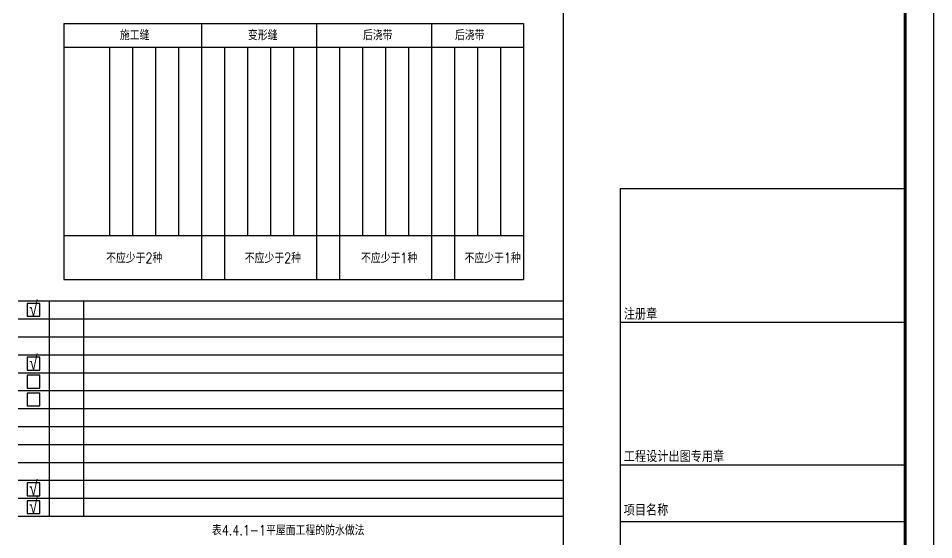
# Model space of a CAD drawing. Extents: x -446699 to 757189, y -606167 to -103070.
# Drawn here: x -394729 to -362596, y -523664 to -505354 of the extents above; entities that cross this region are included whole.
import ezdxf

# ---------------------------------------------------------------- set-up
doc = ezdxf.new("R2010")
doc.units = 0
doc.header["$LTSCALE"] = 1000
doc.header["$MEASUREMENT"] = 0
doc.linetypes.add('CONTINOUS', pattern=[0])
for name, color, linetype in [('14', 14, 'Continuous'), ('2', 2, 'Continuous'), ('PUB_TAB', 7, 'Continuous'), ('PUB_TEXT', 7, 'Continuous'), ('PUB_TITLE', 4, 'Continuous'), ('text', 7, 'Continuous'), ('辅助线', 8, 'CONTINOUS')]:
    doc.layers.add(name, color=color, linetype=linetype)
doc.styles.add('_HZTXT', font='txt.shx', dxfattribs={"width": 0.8, "bigfont": 'HZTXT.shx'})
doc.styles.add('HZ', font='txt', dxfattribs={"width": 0.8, "bigfont": 'hztxt'})
doc.styles.add('宋体', font='')
doc.styles.get('宋体').set_extended_font_data('宋体')

# ---------------------------------------------------------------- blocks, each defined once
blk = doc.blocks.new('YHYHHRR')
at = {"layer": '14', "color": 14}
for p, q in [((256875, 490950), (256881, 460850)), ((256875, 490950), (266875, 490950)), ((256881, 486250), (266881, 486250)), ((256881, 481250), (266881, 481250)), ((256881, 479250), (266881, 479250))]:
    blk.add_line(p, q, dxfattribs=at)
at = {"layer": '14', "color": 14, "style": '宋体', "width": 0.82}
for s, p in [('注册章', (257008, 486378)), ('工程设计出图专用章', (257008, 481378)), ('项目名称', (257004, 479495))]:
    blk.add_text(s, height=350, dxfattribs=at).set_placement(p)

msp = doc.modelspace()

# ---------------------------------------------------------------- linework, layer by layer
msp.add_lwpolyline([(-444196, -487854.5), (-375600.7, -487854.5), (-375600.7, -541404.5), (-444196, -541404.5)], close=True)
at = {"layer": '2'}
for p, q in [((-393629.5, -522838.9), (-393629.5, -515278.9)), ((-392429.5, -522838.9), (-392429.5, -515278.9))]:
    msp.add_line(p, q, dxfattribs=at)
at = {"layer": 'PUB_TAB'}
for p, q in [((-393135.2, -505531.4), (-376999.9, -505531.4)), ((-393135.2, -505531.4), (-393135.2, -514524.4)), ((-388303.9, -505531.4), (-388303.9, -514524.4)), ((-384266.8, -505531.4), (-384266.8, -514524.4)), ((-380229.6, -505531.4), (-380229.6, -514524.4)), ((-376999.9, -505531.4), (-376999.9, -514524.4)), ((-393135.2, -506369.2), (-376999.9, -506369.2)), ((-391533.6, -506369.2), (-391533.6, -512981.1)), ((-390726.2, -506369.2), (-390726.2, -512981.1)), ((-389918.8, -506369.2), (-389918.8, -512981.1)), ((-389111.4, -506369.2), (-389111.4, -512981.1)), ((-387496.5, -506369.2), (-387496.5, -514524.4)), ((-386689.1, -506369.2), (-386689.1, -512981.1)), ((-385881.6, -506369.2), (-385881.6, -512981.1)), ((-385074.2, -506369.2), (-385074.2, -512981.1)), ((-383459.4, -506369.2), (-383459.4, -514524.4)), ((-382651.9, -506369.2), (-382651.9, -512981.1)), ((-381844.5, -506369.2), (-381844.5, -512981.1)), ((-381037.1, -506369.2), (-381037.1, -512981.1)), ((-379422.2, -506369.2), (-379422.2, -514524.4)), ((-378614.8, -506369.2), (-378614.8, -512981.1)), ((-377807.4, -506369.2), (-377807.4, -512981.1)), ((-393135.2, -512981.1), (-376999.9, -512981.1)), ((-393135.2, -514524.4), (-376999.9, -514524.4))]:
    msp.add_line(p, q, dxfattribs=at)
at = {"layer": 'PUB_TEXT'}
for points in [[(-394418.6, -515368.9), (-394418.6, -515818.9), (-393968.6, -515818.9), (-393968.6, -515368.9)], [(-394418.6, -517258.9), (-394418.6, -517708.9), (-393968.6, -517708.9), (-393968.6, -517258.9)], [(-394418.6, -517888.9), (-394418.6, -518338.9), (-393968.6, -518338.9), (-393968.6, -517888.9)], [(-394418.6, -518518.9), (-394418.6, -518968.9), (-393968.6, -518968.9), (-393968.6, -518518.9)], [(-394418.6, -521668.9), (-394418.6, -522118.9), (-393968.6, -522118.9), (-393968.6, -521668.9)], [(-394418.6, -522298.9), (-394418.6, -522748.9), (-393968.6, -522748.9), (-393968.6, -522298.9)]]:
    msp.add_lwpolyline(points, close=True, dxfattribs=at)
at = {"layer": 'PUB_TITLE'}
msp.add_lwpolyline([(-446696, -542430.7), (-362596, -542430.7), (-362596, -483030.7), (-446696, -483030.7)], close=True, dxfattribs=at)
at = {"layer": 'PUB_TITLE', "const_width": 100}
msp.add_lwpolyline([(-444196, -541430.7), (-363596, -541430.7), (-363596, -484030.7), (-444196, -484030.7)], close=True, dxfattribs=at)
at = {"layer": '辅助线'}
for p, q in [((-394729.5, -515278.9), (-375600.7, -515278.9)), ((-394729.5, -515908.9), (-375600.7, -515908.9)), ((-394729.5, -516538.9), (-375600.7, -516538.9)), ((-394729.5, -517168.9), (-375600.7, -517168.9)), ((-394729.5, -517798.9), (-375600.7, -517798.9)), ((-394729.5, -518428.9), (-375600.7, -518428.9)), ((-394729.5, -519058.9), (-375600.7, -519058.9)), ((-394729.5, -519688.9), (-375600.7, -519688.9)), ((-394729.5, -520318.9), (-375600.7, -520318.9)), ((-394729.5, -520948.9), (-375600.7, -520948.9)), ((-394729.5, -521578.9), (-375600.7, -521578.9)), ((-394729.5, -522208.9), (-375600.7, -522208.9)), ((-394729.5, -522838.9), (-375600.7, -522838.9))]:
    msp.add_line(p, q, dxfattribs=at)

# ---------------------------------------------------------------- block references
msp.add_blockref('YHYHHRR', (-630481.6, -1002280.2))

# ---------------------------------------------------------------- texts
at = {"layer": 'PUB_TEXT', "style": 'HZ', "width": 0.8}
for p in [(-394347.5, -515825.4), (-394347.5, -517715.4), (-394347.5, -522125.4), (-394347.5, -522755.4)]:
    msp.add_text('√', height=520.3, dxfattribs=at).set_placement(p)
at = {"layer": 'text', "style": '_HZTXT', "width": 0.8}
for s, p in [('施工缝', (-391163.8, -506122.3)), ('变形缝', (-386666.6, -506122.3)), ('后浇带', (-382629.4, -506122.3)), ('后浇带', (-379399.7, -506122.3)), ('不应少于2种', (-391648, -513950.3)), ('不应少于2种', (-386780, -513950.3)), ('不应少于1种', (-382699, -513950.3)), ('不应少于1种', (-379065.1, -513950.3)), ('表4.4.1-1平屋面工程的防水做法', (-387932.9, -523512.3))]:
    msp.add_text(s, height=360, dxfattribs=at).set_placement(p)

doc.saveas('drawing.dxf')
